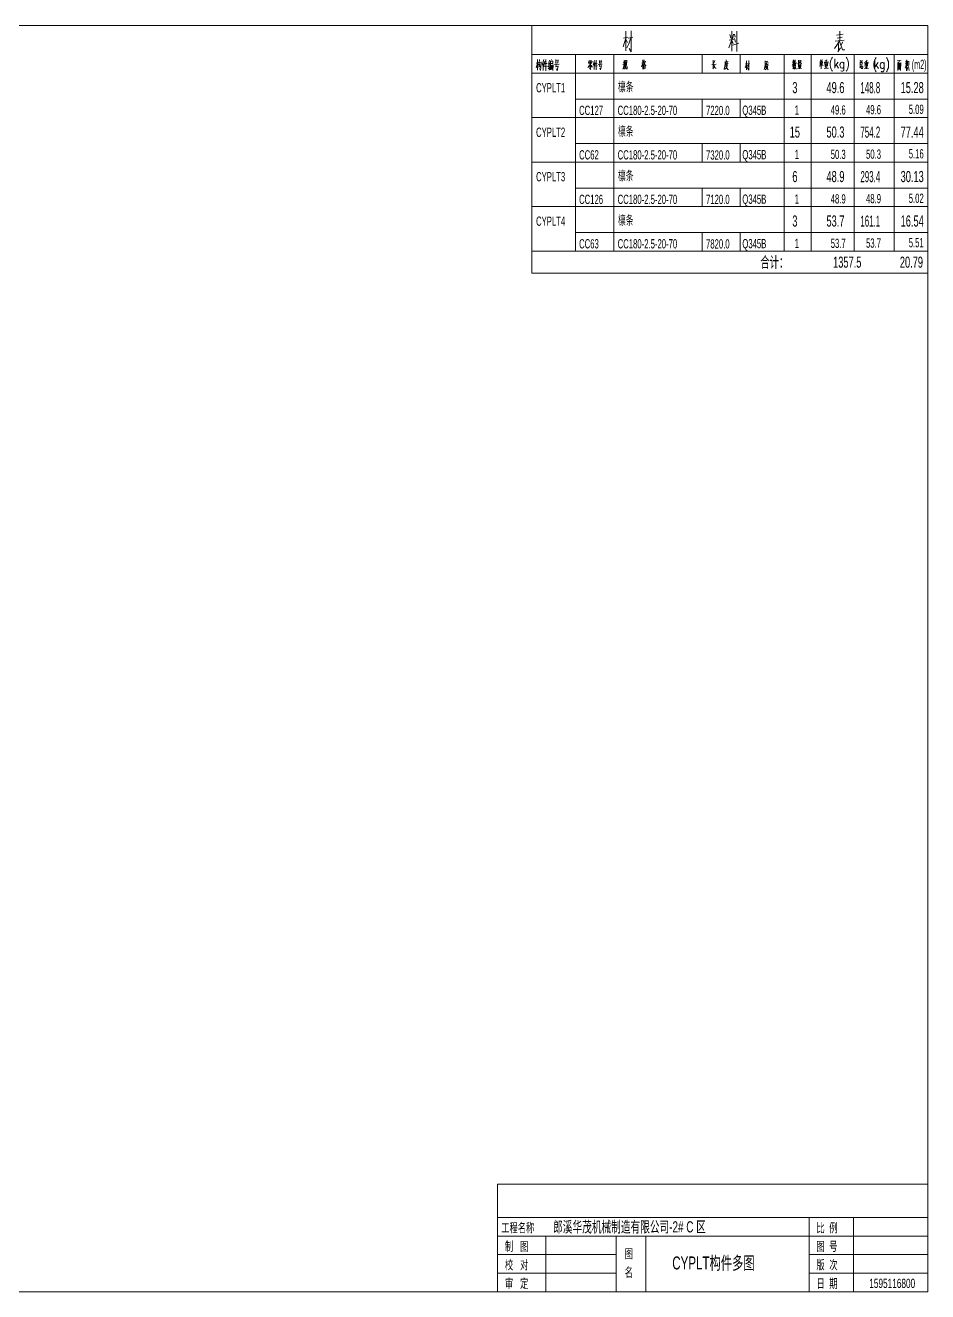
# Model space of a CAD drawing. Header units: millimetres. Extents: x 181 to 4047, y 165 to 2266.
# Drawn here: x 1236.1 to 1352.9, y 976 to 1140 of the extents above; entities that cross this region are included whole.
import ezdxf

# ---------------------------------------------------------------- set-up
doc = ezdxf.new("R2010")
doc.units = ezdxf.units.MM
doc.linetypes.add('XKITLINE00', pattern=[0])
doc.layers.add('DrawingSheet', color=5, linetype='Continuous', lineweight=0)
doc.layers.add('OtherObjectType', color=1, linetype='Continuous', lineweight=0)
doc.styles.add('宋体', font='arial.ttf')

msp = doc.modelspace()

# ---------------------------------------------------------------- linework, layer by layer
at = {"layer": 'DrawingSheet', "color": 5, "linetype": 'XKITLINE00', "lineweight": 0}
for p, q in [((1352.95, 1140.01), (1119.35, 1140.01)), ((1352.95, 976.01), (1352.95, 1140.01)), ((1119.35, 976.01), (1352.95, 976.01))]:
    msp.add_line(p, q, dxfattribs=at)
at = {"layer": 'OtherObjectType', "color": 6, "linetype": 'XKITLINE00', "lineweight": 0}
for p, q in [((1301.69, 1140.01), (1301.69, 1133.82)), ((1301.69, 1136.22), (1352.95, 1136.22)), ((1307.35, 1136.22), (1307.35, 1133.82)), ((1312.34, 1136.22), (1312.34, 1133.82)), ((1323.77, 1136.22), (1323.77, 1133.82)), ((1328.66, 1136.22), (1328.66, 1133.82)), ((1334.37, 1136.22), (1334.37, 1133.82)), ((1337.88, 1136.22), (1337.88, 1133.82)), ((1343.45, 1136.22), (1343.45, 1133.82)), ((1348.63, 1136.22), (1348.63, 1133.82)), ((1301.69, 1133.82), (1301.69, 1130.46)), ((1352.95, 1133.82), (1301.69, 1133.82)), ((1307.35, 1133.82), (1307.35, 1130.46)), ((1312.34, 1133.82), (1312.34, 1130.46)), ((1334.37, 1133.82), (1334.37, 1130.46)), ((1337.88, 1133.82), (1337.88, 1130.46)), ((1343.45, 1133.82), (1343.45, 1130.46)), ((1348.63, 1133.82), (1348.63, 1130.46)), ((1301.69, 1130.46), (1301.69, 1128.06)), ((1307.35, 1130.46), (1307.35, 1128.06)), ((1307.35, 1130.46), (1352.95, 1130.46)), ((1312.34, 1130.46), (1312.34, 1128.06)), ((1323.77, 1130.46), (1323.77, 1128.06)), ((1328.66, 1130.46), (1328.66, 1128.06)), ((1334.37, 1130.46), (1334.37, 1128.06)), ((1337.88, 1130.46), (1337.88, 1128.06)), ((1343.45, 1130.46), (1343.45, 1128.06)), ((1348.63, 1130.46), (1348.63, 1128.06)), ((1301.69, 1128.06), (1301.69, 1124.7)), ((1352.95, 1128.06), (1301.69, 1128.06)), ((1307.35, 1128.06), (1352.95, 1128.06)), ((1307.35, 1128.06), (1307.35, 1124.7)), ((1312.34, 1128.06), (1312.34, 1124.7)), ((1334.37, 1128.06), (1334.37, 1124.7)), ((1337.88, 1128.06), (1337.88, 1124.7)), ((1343.45, 1128.06), (1343.45, 1124.7)), ((1348.63, 1128.06), (1348.63, 1124.7)), ((1301.69, 1124.7), (1301.69, 1122.3)), ((1307.35, 1124.7), (1307.35, 1122.3)), ((1307.35, 1124.7), (1352.95, 1124.7)), ((1312.34, 1124.7), (1312.34, 1122.3)), ((1323.77, 1124.7), (1323.77, 1122.3)), ((1328.66, 1124.7), (1328.66, 1122.3)), ((1334.37, 1124.7), (1334.37, 1122.3)), ((1337.88, 1124.7), (1337.88, 1122.3)), ((1343.45, 1124.7), (1343.45, 1122.3)), ((1348.63, 1124.7), (1348.63, 1122.3)), ((1301.69, 1122.3), (1301.69, 1118.94)), ((1352.95, 1122.3), (1301.69, 1122.3)), ((1307.35, 1122.3), (1352.95, 1122.3)), ((1307.35, 1122.3), (1307.35, 1118.94)), ((1312.34, 1122.3), (1312.34, 1118.94)), ((1334.37, 1122.3), (1334.37, 1118.94)), ((1337.88, 1122.3), (1337.88, 1118.94)), ((1343.45, 1122.3), (1343.45, 1118.94)), ((1348.63, 1122.3), (1348.63, 1118.94)), ((1301.69, 1118.94), (1301.69, 1116.54)), ((1307.35, 1118.94), (1307.35, 1116.54)), ((1307.35, 1118.94), (1352.95, 1118.94)), ((1312.34, 1118.94), (1312.34, 1116.54)), ((1323.77, 1118.94), (1323.77, 1116.54)), ((1328.66, 1118.94), (1328.66, 1116.54)), ((1334.37, 1118.94), (1334.37, 1116.54)), ((1337.88, 1118.94), (1337.88, 1116.54)), ((1343.45, 1118.94), (1343.45, 1116.54)), ((1348.63, 1118.94), (1348.63, 1116.54)), ((1301.69, 1116.54), (1301.69, 1113.18)), ((1352.95, 1116.54), (1301.69, 1116.54)), ((1307.35, 1116.54), (1352.95, 1116.54)), ((1307.35, 1116.54), (1307.35, 1113.18)), ((1312.34, 1116.54), (1312.34, 1113.18)), ((1334.37, 1116.54), (1334.37, 1113.18)), ((1337.88, 1116.54), (1337.88, 1113.18)), ((1343.45, 1116.54), (1343.45, 1113.18)), ((1348.63, 1116.54), (1348.63, 1113.18)), ((1301.69, 1113.18), (1301.69, 1110.78)), ((1307.35, 1113.18), (1307.35, 1110.78)), ((1307.35, 1113.18), (1352.95, 1113.18)), ((1312.34, 1113.18), (1312.34, 1110.78)), ((1323.77, 1113.18), (1323.77, 1110.78)), ((1328.66, 1113.18), (1328.66, 1110.78)), ((1334.37, 1113.18), (1334.37, 1110.78)), ((1337.88, 1113.18), (1337.88, 1110.78)), ((1343.45, 1113.18), (1343.45, 1110.78)), ((1348.63, 1113.18), (1348.63, 1110.78)), ((1301.69, 1110.78), (1301.69, 1107.9)), ((1301.69, 1110.78), (1352.95, 1110.78)), ((1307.35, 1110.78), (1352.95, 1110.78)), ((1301.69, 1107.9), (1352.95, 1107.9))]:
    msp.add_line(p, q, dxfattribs=at)
at = {"layer": 'OtherObjectType', "color": 2, "linetype": 'XKITLINE00', "lineweight": 0}
for p, q in [((1313.54, 1137.24), (1313.89, 1138.37)), ((1314.13, 1138.5), (1313.58, 1138.37)), ((1313.89, 1136.71), (1313.89, 1139.24)), ((1314.1, 1137.78), (1313.89, 1138.2)), ((1314.2, 1138.35), (1314.78, 1138.46)), ((1314.52, 1138.4), (1314.25, 1137.6)), ((1314.56, 1139.32), (1314.56, 1136.56)), ((1327.24, 1138.1), (1327.85, 1138.22)), ((1327.36, 1138.82), (1327.45, 1138.37)), ((1327.6, 1138.16), (1327.4, 1137.57)), ((1327.6, 1139.24), (1327.6, 1136.67)), ((1327.8, 1138.88), (1327.67, 1138.2)), ((1327.94, 1138.85), (1328.04, 1138.5)), ((1327.94, 1138.29), (1328.07, 1137.84)), ((1328.23, 1136.62), (1328.23, 1139.26)), ((1341.13, 1138.76), (1342.02, 1138.88)), ((1341.25, 1138.37), (1341.9, 1138.46)), ((1341.56, 1139.26), (1341.56, 1138.04)), ((1314.25, 1137.6), (1314.03, 1137.09)), ((1314.56, 1136.56), (1314.32, 1137.03)), ((1327.4, 1137.57), (1327.2, 1137.09)), ((1327.6, 1138.04), (1327.78, 1137.66)), ((1327.75, 1137.45), (1328.5, 1137.72)), ((1341.29, 1137.57), (1340.91, 1137)), ((1342.16, 1138.1), (1340.98, 1137.95)), ((1341.54, 1138.01), (1341.29, 1137.57)), ((1341.34, 1136.58), (1341.65, 1137.09)), ((1341.39, 1137.66), (1341.39, 1136.65)), ((1341.54, 1137.95), (1341.94, 1136.85)), ((1341.95, 1137.87), (1341.73, 1137.42)), ((1341.94, 1136.85), (1342.21, 1136.85)), ((1297.27, 989.93), (1352.95, 989.93)), ((1297.27, 989.93), (1297.27, 976.01)), ((1352.95, 989.93), (1352.95, 976.01)), ((1297.27, 976.01), (1352.95, 976.01))]:
    msp.add_line(p, q, dxfattribs=at)
at = {"layer": 'OtherObjectType', "color": 4, "linetype": 'XKITLINE00', "lineweight": 0}
for p, q in [((1302.26, 1134.53), (1302.45, 1135.13)), ((1302.59, 1135.19), (1302.28, 1135.13)), ((1302.45, 1135.6), (1302.45, 1134.21)), ((1302.45, 1135), (1302.55, 1134.88)), ((1302.56, 1134.84), (1302.64, 1135.16)), ((1302.62, 1134.62), (1302.73, 1135.03)), ((1302.64, 1135.16), (1302.72, 1135.6)), ((1302.64, 1135.18), (1302.92, 1135.24)), ((1302.92, 1135.3), (1302.88, 1134.59)), ((1303.28, 1135.57), (1303.03, 1134.84)), ((1303.18, 1135.27), (1303.18, 1134.17)), ((1303.36, 1135.05), (1303.28, 1134.76)), ((1303.39, 1135.38), (1303.36, 1135.05)), ((1303.37, 1135.05), (1303.68, 1135.09)), ((1303.52, 1135.59), (1303.52, 1134.12)), ((1303.83, 1134.97), (1303.99, 1135.05)), ((1303.99, 1135.51), (1303.86, 1134.98)), ((1304.03, 1135.16), (1303.86, 1134.67)), ((1304.14, 1135.43), (1304.12, 1134.78)), ((1304.43, 1135.09), (1304.13, 1135.05)), ((1304.14, 1134.23), (1304.13, 1134.91)), ((1304.14, 1135.3), (1304.41, 1135.35)), ((1304.26, 1135.59), (1304.33, 1135.41)), ((1304.43, 1135.38), (1304.41, 1135.09)), ((1304.48, 1134.91), (1304.45, 1134.16)), ((1304.63, 1134.92), (1305.25, 1134.98)), ((1304.81, 1135.57), (1304.81, 1135.06)), ((1304.81, 1135.45), (1305.09, 1135.5)), ((1305.12, 1135.16), (1304.81, 1135.13)), ((1304.85, 1134.94), (1304.81, 1134.67)), ((1305.12, 1135.54), (1305.09, 1135.16)), ((1309.07, 1135.35), (1309.04, 1135.11)), ((1309.07, 1135.28), (1309.49, 1135.34)), ((1309.1, 1135.15), (1309.21, 1135.18)), ((1309.1, 1135.04), (1309.21, 1135.06)), ((1309.11, 1135.41), (1309.43, 1135.46)), ((1309.28, 1135.01), (1309.15, 1134.77)), ((1309.27, 1135.42), (1309.27, 1135.05)), ((1309.27, 1134.97), (1309.51, 1134.64)), ((1309.32, 1135.18), (1309.43, 1135.21)), ((1309.32, 1135.06), (1309.43, 1135.09)), ((1309.5, 1135.38), (1309.46, 1135.18)), ((1309.83, 1135.47), (1309.63, 1134.87)), ((1309.76, 1135.22), (1309.76, 1134.31)), ((1309.85, 1134.89), (1309.8, 1134.65)), ((1309.89, 1135.17), (1309.85, 1134.89)), ((1309.92, 1135.04), (1310.17, 1135.07)), ((1310.03, 1135.48), (1310.03, 1134.27)), ((1310.31, 1134.93), (1310.82, 1134.98)), ((1310.46, 1135.47), (1310.46, 1135.05)), ((1310.46, 1135.37), (1310.71, 1135.39)), ((1310.72, 1135.13), (1310.46, 1135.11)), ((1310.5, 1134.94), (1310.46, 1134.72)), ((1310.72, 1135.45), (1310.7, 1135.13)), ((1313.76, 1134.98), (1313.51, 1134.94)), ((1313.53, 1135.17), (1313.74, 1135.21)), ((1313.65, 1134.93), (1313.59, 1134.57)), ((1313.67, 1135.44), (1313.65, 1134.93)), ((1313.79, 1135.5), (1313.79, 1134.8)), ((1313.99, 1135.43), (1313.79, 1135.41)), ((1313.9, 1135.26), (1313.84, 1134.78)), ((1313.97, 1134.8), (1313.99, 1135.49)), ((1316.06, 1135.11), (1315.92, 1134.63)), ((1315.95, 1135.11), (1316.15, 1135.16)), ((1316.06, 1135.54), (1316.06, 1134.36)), ((1316.06, 1135.5), (1316.06, 1134.35)), ((1316.06, 1135.03), (1316.13, 1134.87)), ((1316.26, 1134.95), (1316.11, 1134.71)), ((1316.27, 1135.54), (1316.17, 1135.09)), ((1316.23, 1135.3), (1316.41, 1135.35)), ((1316.24, 1135.2), (1316.44, 1134.79)), ((1316.31, 1135.08), (1316.26, 1134.95)), ((1316.43, 1135.37), (1316.31, 1135.08)), ((1325.01, 1134.92), (1325.56, 1135)), ((1325.19, 1135.48), (1325.19, 1134.42)), ((1325.33, 1135.25), (1325.19, 1135.07)), ((1325.27, 1134.94), (1325.45, 1134.46)), ((1325.42, 1135.45), (1325.33, 1135.25)), ((1326.72, 1134.94), (1326.65, 1134.53)), ((1326.73, 1135.35), (1326.72, 1134.94)), ((1326.73, 1135.24), (1327.13, 1135.31)), ((1326.74, 1135.03), (1327.13, 1135.08)), ((1326.84, 1135.24), (1326.84, 1134.84)), ((1326.84, 1134.88), (1327, 1134.91)), ((1326.87, 1135.53), (1326.92, 1135.32)), ((1326.98, 1134.91), (1326.99, 1135.25)), ((1329.33, 1134.51), (1329.5, 1135.01)), ((1329.6, 1135.06), (1329.36, 1135.01)), ((1329.5, 1134.27), (1329.5, 1135.4)), ((1329.58, 1134.75), (1329.5, 1134.93)), ((1329.63, 1135), (1329.89, 1135.05)), ((1329.77, 1134.98), (1329.65, 1134.62)), ((1329.79, 1135.44), (1329.79, 1134.21)), ((1331.9, 1134.92), (1331.87, 1134.6)), ((1331.91, 1135.4), (1331.9, 1134.92)), ((1332.25, 1135.38), (1331.91, 1135.27)), ((1331.93, 1135.05), (1332.33, 1135.14)), ((1332, 1134.96), (1332, 1134.52)), ((1332.23, 1134.92), (1332, 1134.86)), ((1332.1, 1134.89), (1332.11, 1135.29)), ((1332.24, 1134.99), (1332.23, 1134.51)), ((1335.59, 1135.17), (1335.43, 1134.81)), ((1335.46, 1135.15), (1335.75, 1135.21)), ((1335.5, 1135.42), (1335.55, 1135.23)), ((1335.58, 1134.89), (1335.52, 1134.61)), ((1335.59, 1135.53), (1335.59, 1134.91)), ((1335.59, 1135.14), (1335.71, 1134.97)), ((1335.69, 1135.46), (1335.65, 1135.19)), ((1335.76, 1135.12), (1335.71, 1134.87)), ((1335.73, 1134.97), (1335.89, 1134.4)), ((1335.79, 1135.28), (1335.76, 1135.12)), ((1335.76, 1135.12), (1335.96, 1135.15)), ((1335.82, 1135.53), (1335.79, 1135.28)), ((1335.87, 1135.14), (1335.84, 1134.8)), ((1336.09, 1135.04), (1336.64, 1135.08)), ((1336.24, 1134.98), (1336.24, 1134.63)), ((1336.24, 1134.91), (1336.53, 1134.95)), ((1336.25, 1135.51), (1336.25, 1135.13)), ((1336.25, 1135.43), (1336.53, 1135.46)), ((1336.25, 1135.3), (1336.49, 1135.33)), ((1336.53, 1135.21), (1336.25, 1135.19)), ((1336.38, 1134.93), (1336.38, 1134.4)), ((1336.54, 1135.49), (1336.52, 1135.21)), ((1336.54, 1134.98), (1336.52, 1134.69)), ((1339.02, 1135.32), (1339.02, 1134.86)), ((1339.33, 1135.3), (1339.02, 1135.25)), ((1339.02, 1134.9), (1339.34, 1134.94)), ((1339.06, 1135.56), (1339.13, 1135.34)), ((1339.06, 1135.1), (1339.29, 1135.12)), ((1339.18, 1134.39), (1339.18, 1135.27)), ((1339.29, 1135.57), (1339.2, 1135.3)), ((1339.33, 1135.32), (1339.31, 1134.94)), ((1339.54, 1135.22), (1340.1, 1135.3)), ((1339.83, 1135.44), (1339.65, 1135.36)), ((1339.66, 1135.15), (1339.68, 1134.7)), ((1339.67, 1135.1), (1339.99, 1135.14)), ((1339.7, 1134.94), (1339.94, 1134.97)), ((1339.95, 1135.55), (1339.83, 1135.44)), ((1339.83, 1135.44), (1339.83, 1134.45)), ((1340.01, 1135.21), (1339.98, 1134.84)), ((1340.36, 1135.38), (1340.32, 1135.09)), ((1340.32, 1135.09), (1340.32, 1134.87)), ((1340.45, 1135.6), (1340.36, 1135.38)), ((1340.53, 1135.78), (1340.45, 1135.6)), ((1340.62, 1135.89), (1340.53, 1135.78)), ((1340.92, 1135.66), (1340.92, 1134.46)), ((1341.35, 1135.26), (1340.92, 1134.69)), ((1341.09, 1134.92), (1341.39, 1134.46)), ((1341.65, 1135.09), (1341.6, 1134.92)), ((1341.6, 1134.92), (1341.6, 1134.8)), ((1341.73, 1135.21), (1341.65, 1135.09)), ((1341.82, 1135.26), (1341.73, 1135.21)), ((1341.94, 1135.26), (1341.82, 1135.26)), ((1342.03, 1135.21), (1341.94, 1135.26)), ((1342.11, 1135.09), (1342.03, 1135.21)), ((1342.11, 1135.26), (1342.11, 1134.35)), ((1342.42, 1135.89), (1342.5, 1135.78)), ((1342.5, 1135.78), (1342.59, 1135.6)), ((1342.59, 1135.6), (1342.67, 1135.38)), ((1342.67, 1135.38), (1342.72, 1135.09)), ((1342.72, 1135.09), (1342.72, 1134.87)), ((1344.21, 1135.48), (1344.29, 1135.29)), ((1344.22, 1135.24), (1344.22, 1134.85)), ((1344.22, 1135.18), (1344.48, 1135.22)), ((1344.47, 1134.97), (1344.22, 1134.93)), ((1344.46, 1135.48), (1344.4, 1135.22)), ((1344.48, 1135.25), (1344.46, 1134.97)), ((1344.73, 1135.17), (1345.28, 1135.25)), ((1345.02, 1135.39), (1344.84, 1135.31)), ((1344.85, 1135.11), (1344.87, 1134.66)), ((1344.86, 1135.05), (1345.17, 1135.09)), ((1344.89, 1134.89), (1345.13, 1134.92)), ((1345.13, 1135.5), (1345.02, 1135.39)), ((1345.02, 1135.39), (1345.02, 1134.4)), ((1345.2, 1135.16), (1345.17, 1134.79)), ((1346.02, 1135.33), (1345.99, 1135.04)), ((1345.99, 1135.04), (1345.99, 1134.82)), ((1346.11, 1135.55), (1346.02, 1135.33)), ((1346.1, 1135.62), (1346.1, 1134.42)), ((1346.54, 1135.21), (1346.1, 1134.64)), ((1346.2, 1135.73), (1346.11, 1135.55)), ((1346.29, 1135.84), (1346.2, 1135.73)), ((1346.83, 1135.04), (1346.79, 1134.87)), ((1346.92, 1135.16), (1346.83, 1135.04)), ((1347, 1135.21), (1346.92, 1135.16)), ((1347.13, 1135.21), (1347, 1135.21)), ((1347.22, 1135.16), (1347.13, 1135.21)), ((1347.3, 1135.04), (1347.22, 1135.16)), ((1347.3, 1135.21), (1347.3, 1134.3)), ((1347.6, 1135.84), (1347.69, 1135.73)), ((1347.69, 1135.73), (1347.77, 1135.55)), ((1347.77, 1135.55), (1347.86, 1135.33)), ((1347.86, 1135.33), (1347.9, 1135.04)), ((1347.9, 1135.04), (1347.9, 1134.82)), ((1349.53, 1135.48), (1349.01, 1135.4)), ((1349.08, 1135.18), (1349.09, 1134.16)), ((1349.46, 1135.11), (1349.08, 1135.05)), ((1349.2, 1135.06), (1349.2, 1134.31)), ((1349.23, 1135.08), (1349.27, 1135.45)), ((1349.34, 1135.08), (1349.33, 1134.33)), ((1349.44, 1134.17), (1349.47, 1135.2)), ((1350.05, 1135.03), (1350.29, 1135.09)), ((1350.27, 1135.55), (1350.08, 1135.26)), ((1350.19, 1135.03), (1350.12, 1134.74)), ((1350.19, 1135.38), (1350.19, 1134.13)), ((1350.19, 1134.94), (1350.28, 1134.76)), ((1350.34, 1135.4), (1350.34, 1134.76)), ((1350.34, 1135.28), (1350.52, 1135.33)), ((1350.53, 1135.37), (1350.51, 1134.86)), ((1302.77, 1134.67), (1302.59, 1134.6)), ((1302.83, 1134.16), (1302.72, 1134.41)), ((1302.82, 1134.56), (1302.74, 1134.78)), ((1302.88, 1134.59), (1302.83, 1134.16)), ((1303.26, 1134.67), (1303.72, 1134.73)), ((1304.03, 1134.78), (1303.83, 1134.65)), ((1303.83, 1134.38), (1304.03, 1134.59)), ((1304.07, 1134.5), (1303.96, 1134.19)), ((1304.12, 1134.78), (1304.07, 1134.5)), ((1304.14, 1134.83), (1304.46, 1134.88)), ((1304.21, 1134.57), (1304.41, 1134.6)), ((1304.25, 1134.83), (1304.25, 1134.3)), ((1304.34, 1134.3), (1304.36, 1134.86)), ((1304.45, 1134.16), (1304.41, 1134.29)), ((1305.12, 1134.71), (1304.79, 1134.65)), ((1304.99, 1134.11), (1304.88, 1134.36)), ((1305.13, 1134.76), (1304.99, 1134.11)), ((1309.15, 1134.77), (1308.98, 1134.56)), ((1309.18, 1134.6), (1309.37, 1134.64)), ((1309.19, 1134.48), (1309.35, 1134.29)), ((1309.23, 1134.81), (1309.29, 1134.69)), ((1309.39, 1134.66), (1309.26, 1134.4)), ((1309.51, 1134.64), (1309.55, 1134.64)), ((1309.82, 1134.72), (1310.21, 1134.77)), ((1310.72, 1134.76), (1310.44, 1134.7)), ((1310.61, 1134.25), (1310.52, 1134.46)), ((1310.73, 1134.8), (1310.61, 1134.25)), ((1313.59, 1134.57), (1313.49, 1134.33)), ((1313.74, 1134.5), (1313.62, 1134.35)), ((1313.63, 1134.84), (1313.73, 1134.62)), ((1313.84, 1134.78), (1313.74, 1134.5)), ((1313.9, 1134.87), (1313.9, 1134.44)), ((1313.9, 1134.44), (1313.93, 1134.39)), ((1313.93, 1134.39), (1314.05, 1134.39)), ((1314.05, 1134.39), (1314.04, 1134.67)), ((1316.23, 1134.79), (1316.23, 1134.35)), ((1316.23, 1134.74), (1316.4, 1134.76)), ((1316.23, 1134.44), (1316.41, 1134.47)), ((1316.4, 1134.8), (1316.4, 1134.47)), ((1316.44, 1134.79), (1316.52, 1134.79)), ((1325.33, 1134.62), (1325.16, 1134.38)), ((1325.45, 1134.46), (1325.56, 1134.47)), ((1326.65, 1134.53), (1326.58, 1134.32)), ((1326.66, 1134.3), (1326.91, 1134.53)), ((1326.81, 1134.75), (1327.01, 1134.79)), ((1326.81, 1134.68), (1327.09, 1134.3)), ((1326.91, 1134.53), (1326.97, 1134.64)), ((1326.97, 1134.64), (1327.02, 1134.83)), ((1327.09, 1134.3), (1327.15, 1134.3)), ((1329.65, 1134.62), (1329.55, 1134.4)), ((1329.79, 1134.21), (1329.68, 1134.41)), ((1331.87, 1134.6), (1331.8, 1134.28)), ((1332.04, 1134.36), (1331.93, 1134.24)), ((1332.09, 1134.52), (1332.04, 1134.36)), ((1332.12, 1134.76), (1332.09, 1134.52)), ((1332.14, 1134.52), (1332.31, 1134.26)), ((1335.46, 1134.73), (1335.66, 1134.8)), ((1335.58, 1134.48), (1335.48, 1134.37)), ((1335.52, 1134.61), (1335.69, 1134.48)), ((1335.64, 1134.64), (1335.58, 1134.48)), ((1335.68, 1134.88), (1335.64, 1134.64)), ((1335.79, 1134.56), (1335.66, 1134.35)), ((1335.84, 1134.8), (1335.79, 1134.56)), ((1335.89, 1134.4), (1335.98, 1134.4)), ((1336.12, 1134.37), (1336.6, 1134.41)), ((1336.21, 1134.54), (1336.53, 1134.56)), ((1336.53, 1134.69), (1336.24, 1134.67)), ((1336.28, 1134.8), (1336.47, 1134.81)), ((1338.89, 1134.74), (1339.44, 1134.8)), ((1340.1, 1134.46), (1339.56, 1134.41)), ((1339.98, 1134.63), (1339.67, 1134.6)), ((1340.02, 1134.82), (1339.68, 1134.78)), ((1340.32, 1134.87), (1340.36, 1134.58)), ((1340.36, 1134.58), (1340.45, 1134.35)), ((1340.45, 1134.35), (1340.53, 1134.18)), ((1340.53, 1134.18), (1340.62, 1134.06)), ((1341.6, 1134.8), (1341.65, 1134.63)), ((1341.65, 1134.63), (1341.73, 1134.52)), ((1341.73, 1134.52), (1341.82, 1134.46)), ((1341.82, 1134.06), (1341.73, 1134.12)), ((1341.82, 1134.46), (1341.94, 1134.46)), ((1341.94, 1134.06), (1341.82, 1134.06)), ((1341.94, 1134.46), (1342.03, 1134.52)), ((1342.03, 1134.12), (1341.94, 1134.06)), ((1342.03, 1134.52), (1342.11, 1134.63)), ((1342.08, 1134.18), (1342.03, 1134.12)), ((1342.11, 1134.35), (1342.08, 1134.18)), ((1342.5, 1134.18), (1342.42, 1134.06)), ((1342.59, 1134.35), (1342.5, 1134.18)), ((1342.67, 1134.58), (1342.59, 1134.35)), ((1342.72, 1134.87), (1342.67, 1134.58)), ((1344.21, 1134.73), (1344.17, 1134.54)), ((1344.21, 1134.77), (1344.31, 1134.55)), ((1344.31, 1134.55), (1344.4, 1134.44)), ((1344.32, 1134.83), (1344.41, 1134.68)), ((1344.4, 1134.44), (1344.53, 1134.38)), ((1344.53, 1134.38), (1344.49, 1134.62)), ((1344.51, 1134.77), (1344.6, 1134.59)), ((1345.28, 1134.42), (1344.75, 1134.36)), ((1345.17, 1134.59), (1344.86, 1134.55)), ((1345.2, 1134.77), (1344.87, 1134.73)), ((1345.99, 1134.82), (1346.02, 1134.53)), ((1346.02, 1134.53), (1346.11, 1134.3)), ((1346.11, 1134.3), (1346.2, 1134.13)), ((1346.2, 1134.13), (1346.29, 1134.01)), ((1346.27, 1134.87), (1346.57, 1134.42)), ((1346.79, 1134.87), (1346.79, 1134.76)), ((1346.79, 1134.76), (1346.83, 1134.59)), ((1346.83, 1134.59), (1346.92, 1134.47)), ((1346.92, 1134.47), (1347, 1134.42)), ((1347, 1134.01), (1346.92, 1134.08)), ((1347, 1134.42), (1347.13, 1134.42)), ((1347.13, 1134.01), (1347, 1134.01)), ((1347.13, 1134.42), (1347.22, 1134.47)), ((1347.22, 1134.08), (1347.13, 1134.01)), ((1347.22, 1134.47), (1347.3, 1134.59)), ((1347.26, 1134.13), (1347.22, 1134.08)), ((1347.3, 1134.3), (1347.26, 1134.13)), ((1347.69, 1134.13), (1347.6, 1134.01)), ((1347.77, 1134.3), (1347.69, 1134.13)), ((1347.86, 1134.53), (1347.77, 1134.3)), ((1347.9, 1134.82), (1347.86, 1134.53)), ((1349.09, 1134.28), (1349.44, 1134.34)), ((1349.3, 1134.88), (1349.2, 1134.85)), ((1349.2, 1134.61), (1349.3, 1134.65)), ((1350.12, 1134.74), (1350.03, 1134.46)), ((1350.38, 1134.65), (1350.25, 1134.11)), ((1350.52, 1134.86), (1350.34, 1134.81)), ((1350.49, 1134.66), (1350.57, 1134.16))]:
    msp.add_line(p, q, dxfattribs=at)
at = {"layer": 'OtherObjectType', "color": 3, "linetype": 'XKITLINE00', "lineweight": 0}
for p, q in [((1297.27, 985.61), (1352.95, 985.61)), ((1337.59, 985.61), (1337.59, 976.01)), ((1343.35, 985.61), (1343.35, 976.01)), ((1297.27, 983.21), (1352.95, 983.21)), ((1303.51, 983.21), (1303.51, 976.01)), ((1312.63, 983.21), (1312.63, 976.01)), ((1316.47, 983.21), (1316.47, 976.01)), ((1297.27, 980.81), (1312.63, 980.81)), ((1337.59, 980.81), (1352.95, 980.81)), ((1297.27, 978.41), (1312.63, 978.41)), ((1337.59, 978.41), (1352.95, 978.41))]:
    msp.add_line(p, q, dxfattribs=at)

# ---------------------------------------------------------------- texts
at = {"layer": 'OtherObjectType', "color": 4, "style": '宋体'}
for s, height, width, p in [('(m2)', 1.2, 0.51, (1350.89, 1134.35)), ('3', 1.44, 0.595, (1335.43, 1131.23)), ('49.6', 1.44, 0.595, (1339.85, 1131.23)), ('15.28', 1.44, 0.595, (1349.45, 1131.23)), ('15', 1.44, 0.595, (1335.09, 1125.47)), ('50.3', 1.44, 0.595, (1339.85, 1125.47)), ('77.44', 1.44, 0.595, (1349.45, 1125.47)), ('6', 1.44, 0.595, (1335.43, 1119.71)), ('48.9', 1.44, 0.595, (1339.85, 1119.71)), ('30.13', 1.44, 0.595, (1349.45, 1119.71)), ('3', 1.44, 0.595, (1335.43, 1113.95)), ('53.7', 1.44, 0.595, (1339.85, 1113.95)), ('16.54', 1.44, 0.595, (1349.45, 1113.95)), ('工程名称', 1.2, 0.6375, (1297.75, 983.69)), ('比  例', 1.2, 0.6375, (1338.55, 983.69)), ('制   图', 1.2, 0.6375, (1298.23, 981.29)), ('图  号', 1.2, 0.6375, (1338.55, 981.29)), ('图', 1.2, 0.6375, (1313.73, 980.33)), ('校   对', 1.2, 0.6375, (1298.23, 978.89)), ('名', 1.2, 0.6375, (1313.73, 977.93)), ('版  次', 1.2, 0.6375, (1338.55, 978.89)), ('审   定', 1.2, 0.6375, (1298.23, 976.49)), ('日  期', 1.2, 0.6375, (1338.55, 976.49))]:
    msp.add_text(s, height=height, dxfattribs=dict(at, width=width)).set_placement(p)
at = {"layer": 'OtherObjectType', "color": 7, "style": '宋体'}
for s, height, width, p in [('CYPLT1', 1.2, 0.595, (1302.26, 1131.33)), ('檩条', 1.2, 0.595, (1312.87, 1131.47)), ('CC127', 1.2, 0.595, (1307.83, 1128.4)), ('CC180-2.5-20-70', 1.2, 0.595, (1312.82, 1128.4)), ('7220.0', 1.2, 0.595, (1324.26, 1128.39)), ('Q345B', 1.2, 0.595, (1328.96, 1128.42)), ('1', 1.2, 0.595, (1335.74, 1128.45)), ('49.6', 1.2, 0.595, (1340.4, 1128.46)), ('49.6', 1.2, 0.595, (1344.97, 1128.49)), ('5.09', 1.2, 0.595, (1350.5, 1128.54)), ('CYPLT2', 1.2, 0.595, (1302.26, 1125.57)), ('檩条', 1.2, 0.595, (1312.87, 1125.71)), ('CC62', 1.2, 0.595, (1307.83, 1122.64)), ('CC180-2.5-20-70', 1.2, 0.595, (1312.82, 1122.64)), ('7320.0', 1.2, 0.595, (1324.26, 1122.63)), ('Q345B', 1.2, 0.595, (1328.96, 1122.66)), ('1', 1.2, 0.595, (1335.74, 1122.69)), ('50.3', 1.2, 0.595, (1340.4, 1122.7)), ('50.3', 1.2, 0.595, (1344.97, 1122.73)), ('5.16', 1.2, 0.595, (1350.5, 1122.78)), ('CYPLT3', 1.2, 0.595, (1302.26, 1119.81)), ('檩条', 1.2, 0.595, (1312.87, 1119.95)), ('CC126', 1.2, 0.595, (1307.83, 1116.88)), ('CC180-2.5-20-70', 1.2, 0.595, (1312.82, 1116.88)), ('7120.0', 1.2, 0.595, (1324.26, 1116.87)), ('Q345B', 1.2, 0.595, (1328.96, 1116.9)), ('1', 1.2, 0.595, (1335.74, 1116.93)), ('48.9', 1.2, 0.595, (1340.4, 1116.94)), ('48.9', 1.2, 0.595, (1344.97, 1116.97)), ('5.02', 1.2, 0.595, (1350.5, 1117.02)), ('CYPLT4', 1.2, 0.595, (1302.26, 1114.05)), ('檩条', 1.2, 0.595, (1312.87, 1114.19)), ('CC63', 1.2, 0.595, (1307.83, 1111.12)), ('CC180-2.5-20-70', 1.2, 0.595, (1312.82, 1111.12)), ('7820.0', 1.2, 0.595, (1324.26, 1111.11)), ('Q345B', 1.2, 0.595, (1328.96, 1111.14)), ('1', 1.2, 0.595, (1335.74, 1111.17)), ('53.7', 1.2, 0.595, (1340.4, 1111.18)), ('53.7', 1.2, 0.595, (1344.97, 1111.21)), ('5.51', 1.2, 0.595, (1350.5, 1111.26)), ('合计：', 1.44, 0.595, (1331.3, 1108.62)), ('郎溪华茂机械制造有限公司-2# C 区', 1.44, 0.6375, (1304.47, 983.69)), ('CYPLT构件多图', 1.68, 0.6375, (1319.89, 978.89)), ('1595116800', 1.2, 0.6375, (1345.39, 976.49))]:
    msp.add_text(s, height=height, dxfattribs=dict(at, width=width)).set_placement(p)
at = {"layer": 'OtherObjectType', "color": 6, "style": '宋体'}
for s, width, p in [('148.8', 0.51, (1344.24, 1131.22)), ('754.2', 0.51, (1344.24, 1125.46)), ('293.4', 0.51, (1344.24, 1119.7)), ('161.1', 0.51, (1344.24, 1113.94)), ('1357.5', 0.595, (1340.71, 1108.62)), ('20.79', 0.595, (1349.35, 1108.62))]:
    msp.add_text(s, height=1.44, dxfattribs=dict(at, width=width)).set_placement(p)

doc.saveas('drawing.dxf')
